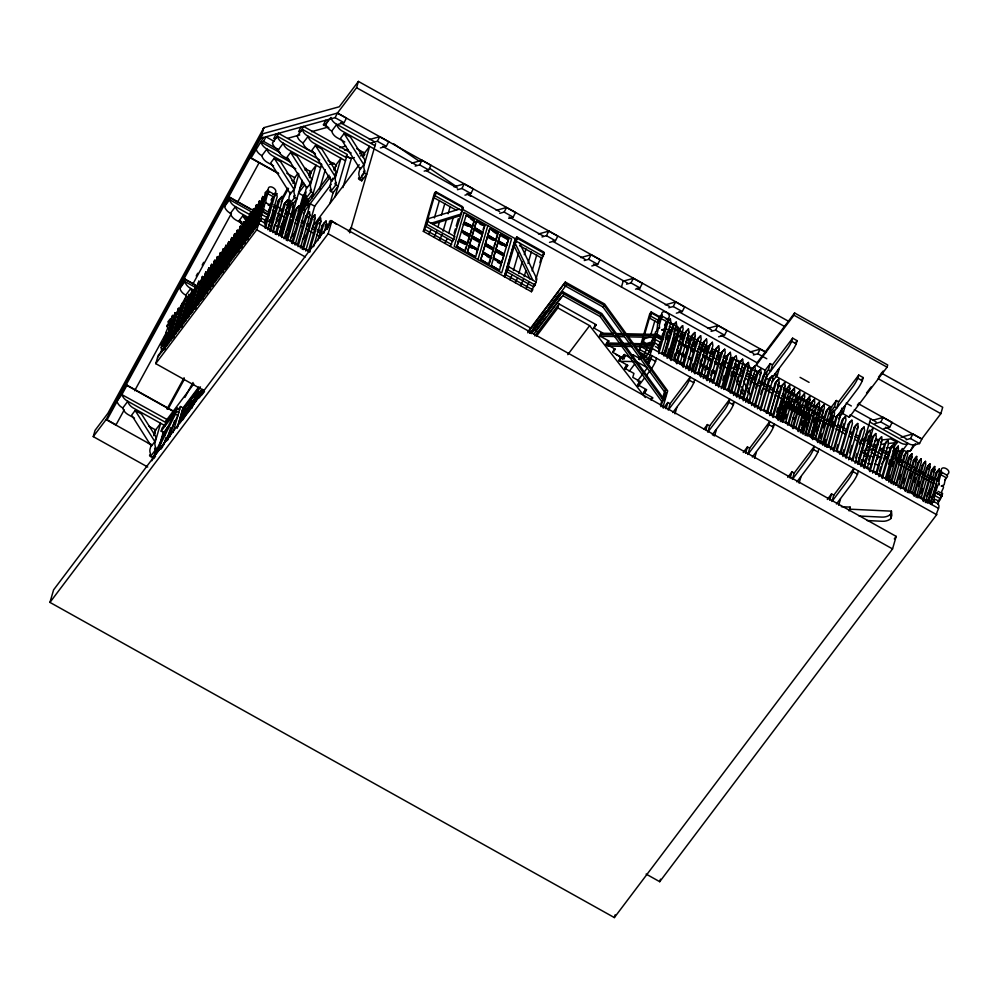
<?xml version="1.0" encoding="UTF-8"?>
<svg xmlns="http://www.w3.org/2000/svg" width="999" height="999" viewBox="0 0 999 999"><rect width="100%" height="100%" fill="white"/><g stroke="black" fill="none" stroke-linecap="round" stroke-linejoin="round"><path stroke-width="1.5" d="M794.143 418.219L792.719 418.868M793.156 419.205L794.205 418.319M176.985 313.723L175.112 312.687L164.86 349.5M168.594 343.656L178.409 308.304L180.282 309.353M183.928 304.533L182.043 303.484L172.228 338.836M175.524 334.465L185.352 299.113L187.225 300.162M179.121 329.707L188.936 294.355L190.809 295.404M194.118 291.034L192.233 289.985L181.993 326.798M197.427 286.638L195.554 285.589L185.727 320.941M189.036 316.571L198.851 281.219L201.673 282.792M192.62 311.813L202.435 276.461L204.32 277.51M195.604 308.766L205.844 271.953L207.717 273.002M162.899 343.718C165.934 342.57 166.958 329.42 169.118 332.455M262.412 211.838L262.899 208.878L269.643 212.912L268.132 215.035L262.412 211.838C257.817 219.63 257.742 213.923 261.201 211.963M655.906 336.738L656.393 333.778L663.136 337.812L661.625 339.935L655.906 336.738L653.496 339.922M932.242 497.102C934.14 497.939 937.849 484.84 934.589 492.445M930.831 503.996L931.08 503.296M654.969 335.377L655.506 331.918L657.055 330.582M239.186 231.293L237.312 230.245L227.023 267.133M230.519 261.601L240.384 226.174L242.257 227.223M233.903 257.105L243.768 221.691L245.654 222.74M236.975 253.034L246.853 217.607L249.663 219.181M252.073 214.236L250.187 213.187L240.322 248.601M255.145 210.152L253.259 209.103L243.394 244.53M258.229 206.069L256.343 205.02L246.478 240.447M249.55 236.363L259.428 200.949L261.301 201.998M252.897 231.943L262.762 196.516L264.648 197.565M198.876 303.521L208.816 268.007L210.689 269.056M201.648 299.85L211.588 264.335L213.461 265.384M204.708 295.791L214.648 260.289L216.521 261.338M219.293 257.655L217.42 256.618L207.055 293.581M222.315 253.671L220.429 252.622L210.065 289.585M225.087 249.987L223.202 248.938L212.837 285.914M216.046 280.769L225.986 245.255L227.872 246.303M218.818 277.085L228.759 241.583L230.644 242.632M221.84 273.089L231.78 237.587L233.654 238.636M236.513 234.84L234.64 233.791L224.7 269.305M204.283 390.759L155.719 363.624L158.292 355.269L160.864 352.085A1.836 1.011 -18.7 0 1 160.677 351.673L162.213 349.625A2.398 1.324 -18.7 0 1 161.264 349.2L161.601 345.067A1.436 0.799 -18.7 0 0 161.164 344.892L162.088 344.78M259.927 214.76L262.262 210.901L261.238 216.708A2.398 0.724 83.3 0 0 261.388 218.194L259.315 220.929A2.398 1.324 -18.7 0 1 258.379 220.504L258.716 216.371A1.436 0.799 -18.7 0 0 258.266 216.196L259.103 215.859M651.635 344.118L652.21 341.283A1.436 0.799 -18.7 0 0 651.76 341.096L652.697 340.984M934.465 492.007L934.877 488.474M265.197 220.067L269.106 214.81L268.381 214.773M658.691 344.967L662.499 339.573L655.731 335.789L651.76 341.096M938.236 501.086L942.144 495.816L935.451 492.857M261.338 211.488L262.013 207.018L264.223 205.482L262.774 204.383L264.947 198.838L263.736 197.365L268.431 191.109L274.151 194.305L274.588 195.816L272.352 197.977L271.091 203.784L268.331 205.045M793.768 418.656L792.707 418.643M265.459 227.347L265.584 223.401L259.927 220.342L256.706 229.795L155.719 363.624M658.953 352.26L659.178 348.464L655.319 346.516M646.128 874.088L659.727 881.692L936.662 514.685C935.738 512.587 941.62 505.531 937.586 503.996M147.727 467.033L93.257 436.613L95.092 430.294L107.929 413.274L263.923 127.635L339.273 106.768L358.404 81.419L788.798 321.441M49.95 602.397L53.596 589.86L331.78 221.191L896.19 536.388L892.544 548.913L614.36 917.582L49.95 602.397L328.147 233.716L331.78 221.191M163.824 349.975L175.112 312.687M167.12 345.604L178.409 308.304M170.767 340.784L182.043 303.484M173.639 337.862L185.352 299.113M177.647 331.656L188.936 294.355M180.956 327.272L192.233 289.985M184.266 322.889L195.554 285.589M187.562 318.506L198.851 281.219M151.373 444.53L150.1 448.901A12.662 7.63 37 0 0 150.499 453.808M153.908 435.789L155.607 429.957L160.639 423.289L155.132 442.22A12.662 7.63 37 0 0 156.006 448.214A1.311 0.787 37 0 0 154.658 448.376A1.311 0.787 37 0 0 155.557 449.8L157.805 451.048M191.159 313.761L202.435 276.461M154.857 441.57L156.156 437.112L141.521 414.036L135.152 410.477L131.631 415.147L151.336 446.241L154.857 441.57L135.152 410.477M194.555 309.24L205.844 271.953M151.885 460.764L153.184 456.293M197.652 305.145L208.816 268.007M153.172 458.778L154.608 453.833L174.525 413.499M159.977 445.317L163.686 432.567L161.189 431.168L162.063 428.146L177.16 408.154L179.658 409.54M200.424 301.473L211.588 264.335M159.091 446.59L163.411 431.743M203.059 298.888L214.648 260.289M164.66 435.614L166.771 428.334M206.256 293.756L217.42 256.618M163.873 444.705L165.984 437.437M209.266 289.76L220.429 252.622M166.883 440.709L170.692 427.609M212.038 286.076L223.202 248.938M167.969 439.785L168.843 436.763L153.759 456.755M155.532 454.395L175.412 414.148L177.16 408.154M169.905 436.713L174.55 420.704M214.822 282.392L225.986 245.255M217.595 278.721L228.759 241.583M172.989 432.505L180.532 406.518L183.029 407.904L177.098 428.309M220.604 274.725L231.78 237.587M93.257 436.613L106.094 419.592L261.676 134.578L263.536 128.134M262.088 133.966L337.437 113.087L346.428 118.107L344.056 122.69L335.065 117.67L259.715 138.536L263.923 127.635M177.647 426.685L183.154 407.742M223.039 272.39L234.64 233.791M179.62 423.626L184.34 407.38L199.4 387.425M180.994 421.878L183.092 414.622L188.449 407.43L190.322 400.999L185.689 407.142L183.816 413.574M185.339 406.955L183.466 413.386L188.099 407.242L189.972 400.811L185.689 407.142M188.112 408.678L183.466 414.835L181.781 420.629C186.438 417.894 191.433 396.728 185.639 415.721M225.649 268.931L237.312 230.245M182.817 419.53L184.078 415.172M228.734 264.86L240.384 226.174M193.556 400.774L188.911 406.93L186.801 414.185L191.446 408.029L193.956 400.999M195.754 393.169L194.181 399.762L189.248 405.744L191.121 399.313L195.754 393.169L194.555 398.476M188.037 411.501L189.31 407.155L193.019 402.222M189.922 404.632L191.408 399.488L196.054 393.331M232.542 258.916L243.768 221.691M235.614 254.845L246.853 217.607M191.845 408.254L193.107 403.896M192.907 406.006L197.627 389.772M194.268 404.283C193.606 400.574 205.357 381.156 199.763 396.853M200.474 386.9L198.589 389.385L196.728 395.816L201.898 389.885M238.536 251.873L250.187 213.187M195.504 401.598L196.778 397.252L201.448 391.046M197.59 394.805L198.589 389.385M241.608 247.789L253.259 209.103M198.938 398.089L201.049 390.834M201.249 393.768L202.235 389.26L200.412 396.678M244.693 243.706L256.343 205.02M201.91 394.143L203.172 389.785M203.284 392.432L204.108 389.598M247.764 239.635L259.428 200.949M251.536 233.741L262.762 196.516M254.695 229.545L265.434 193.556M256.905 224.825L265.809 194.206M265.022 225.025L272.839 198.114L276.748 193.519L277.16 196.803L267.607 229.695M265.259 228.384L274.812 195.492M269.443 230.969L278.134 201.074L282.043 196.478L282.455 199.763L272.902 232.655M270.554 231.343L280.107 198.451M273.089 230.07L274.625 224.812L278.471 226.96M275.274 234.228L283.966 204.333L287.874 199.738L288.286 203.022L278.733 235.901M276.386 234.59L285.939 201.711M290.472 192.245L289.198 196.616A12.662 7.63 37 0 0 289.822 202.06M293.007 183.504L294.705 177.672L298.064 173.227M279.583 233.928L281.293 228.072L284.865 223.326M279.995 234.94L281.905 228.384L285.252 223.938M280.569 235.077L282.48 228.509L284.153 226.286M293.956 189.286L295.254 184.827L280.619 161.751L274.25 158.192L270.729 162.862L290.434 193.956L293.956 189.286L274.25 158.192M281.006 235.689L289.26 207.28L293.169 202.685L293.581 205.969L284.028 238.861M298.888 173.913L294.23 189.935A12.662 7.63 37 0 0 295.105 195.929A1.311 0.787 37 0 0 293.756 196.091A1.311 0.787 37 0 0 294.655 197.502L296.903 198.764L292.707 204.32M281.681 237.55L291.233 204.67M285.402 238.311L286.251 235.402L288.499 236.651M287.837 229.945L290.834 219.63M292.12 215.21L302.247 180.344M305.157 170.354L305.769 168.244M286.326 240.397L295.005 210.502L298.926 205.906L299.338 209.191L298.014 210.939M287.437 240.759L296.99 207.879M308.866 175.549L310.14 171.166M290.209 240.584L303.122 195.567L305.931 191.833M297.202 218.756L304.008 195.329L305.806 192.957M306.855 186.463L305.582 190.834A12.662 7.63 37 0 0 306.206 196.279M309.403 177.722L311.089 171.89L316.121 165.222L310.627 184.166A12.662 7.63 37 0 0 311.501 190.147A1.311 0.787 37 0 0 310.14 190.31A1.311 0.787 37 0 0 311.039 191.733L313.286 192.982L308.254 199.663L306.006 198.401A1.311 0.787 37 0 1 306.156 196.691M291.621 243.344L305.307 196.241M300.911 213.823L302.809 207.268L308.017 200.312M305.931 196.553L303.259 205.732L308.291 199.076M292.719 243.719L302.272 210.839L304.22 208.853L304.62 212.138L303.309 213.886M302.235 211.326L303.384 207.392L308.416 200.724M303.821 205.869L306.119 197.989M310.352 183.504L311.638 179.058L297.015 155.969L290.634 152.41L287.113 157.08L306.818 188.174L310.352 183.504L290.634 152.41M295.067 245.03L305.132 210.377L330.344 176.96M306.718 204.92L308.429 199.026M307.617 204.945L308.379 202.322L306.768 204.545M297.365 244.817L305.619 216.421L309.528 211.825L309.94 215.11L300.387 247.989M300.849 235.776L302.123 231.406M305.931 218.282L310.177 203.709L314.673 206.219L302.222 249.275M311.763 198.252L321.641 164.248M298.039 246.691L307.592 213.798M319.692 188.936L325.274 169.705M303.321 249.638L312.887 216.758L314.822 214.785L315.222 218.069L305.669 250.949M308.404 250.986L316.658 222.59L320.567 217.994L320.979 221.278L313.599 246.691M335.065 117.67L337.437 113.087L356.568 87.725L358.404 81.419M309.515 251.361L318.631 219.967M331.281 180.994L330.432 183.903A12.662 7.63 37 0 0 331.056 189.36M334.24 170.792L335.939 164.972L340.971 158.292L335.477 177.235A12.662 7.63 37 0 0 336.351 183.229A1.311 0.787 37 0 0 334.99 183.391A1.311 0.787 37 0 0 335.889 184.803L338.137 186.064L333.104 192.732L330.856 191.471A1.311 0.787 37 0 1 329.957 190.06A1.311 0.787 37 0 1 331.306 189.897M331.668 181.256L335.202 176.586L336.488 172.128L321.853 149.038L315.484 145.479L311.963 150.15L331.668 181.256L332.53 178.284M317.769 240.584L322.115 225.637L326.024 221.041L326.436 224.325L323.826 233.291M319.742 237.962L324.088 223.014M329.982 203.446L333.379 191.783M335.027 196.778L347.302 154.495L302.335 129.37L297.302 136.051A7.867 4.733 37 0 0 302.397 142.57L303.122 142.969A7.867 4.733 37 0 0 308.229 149.488L314.822 153.172M342.907 187.6L351.398 158.391L354.395 157.567M360.327 167.607L359.066 171.978A12.662 7.63 37 0 0 359.94 177.972A1.311 0.787 37 0 0 358.579 178.134A1.311 0.787 37 0 0 359.478 179.545L361.725 180.807L366.758 174.126L364.51 172.877A1.311 0.787 37 0 1 363.611 171.453A1.311 0.787 37 0 1 364.972 171.291A12.662 7.63 37 0 1 364.098 165.31L369.605 146.366L364.56 153.034L363.299 157.405M363.823 164.648L365.122 160.202L350.487 137.113L344.106 133.554L340.584 138.224L360.302 169.318L363.823 164.648L344.106 133.554M361.725 180.807L362.587 177.834M349.7 232.842L375.624 143.619M534.602 283.828L531.456 291.733L423.339 231.356L434.34 193.519L435.739 191.671L462.687 206.718L462.1 208.741M435.739 191.671L424.737 229.508L423.339 231.356M426.536 223.301L427.934 221.453L454.895 236.513L452.622 241.383L425.661 226.336L428.783 218.531L459.19 209.178M456.481 210.29L433.978 197.727L436.251 192.844L463.211 207.904L453.908 236.95M430.981 229.608L428.733 234.378M434.365 217.969L439.435 200.499M436.788 231.169L434.128 237.387M438.062 226.798L439.747 220.979M441.446 215.16L444.83 203.509M442.182 234.178L439.51 240.397M443.032 231.268L446.416 219.618M448.101 213.798L450.212 206.518M447.152 238.636L444.905 243.406M448.838 232.817L453.496 216.808M454.095 233.341L455.369 228.946M456.206 226.061L458.329 218.769M450.299 246.416L453.209 239.373M456.893 246.553L458.966 239.847L467.257 244.48L465.172 251.186L456.893 246.553L458.966 239.847M467.644 243.244L469.742 236.014L461.476 231.393L459.128 238.948L467.644 243.244L460.314 239.61M461.625 230.444L463.936 222.914L472.24 227.547L470.129 234.802L461.625 230.444L470.129 234.802M472.602 226.323L474.475 219.892L466.183 215.272L464.123 221.965L472.602 226.323L465.309 222.627M465.234 249.525L465.984 246.953M468.344 239.66L469.18 236.775M467.407 243.569L469.742 236.014M469.93 235.077L472.24 227.547M472.402 226.586L474.475 219.892M467.32 252.335L469.368 245.654L477.647 250.287L475.599 256.955L467.32 252.335L469.368 245.654M469.505 244.743L471.84 237.188L480.119 241.808L477.784 249.363L469.505 244.743L471.84 237.188M472.003 236.276L474.325 228.734L482.629 233.366L480.519 240.622L472.003 236.276L474.325 228.734M474.488 227.747L476.523 221.091L484.815 225.724L482.779 232.367L474.488 227.747L476.523 221.091M483.166 229.483L483.916 226.91M476.361 253.571L477.11 250.999M478.284 246.903L479.133 243.993M480.294 240.921L482.629 233.366M477.959 259.628L487.824 225.674M480.706 259.777L482.754 253.059L491.133 257.73L489.073 264.448L480.706 259.777L482.754 253.059M482.879 252.173L485.202 244.643L493.568 249.325L491.258 256.855L482.879 252.173L485.202 244.643M485.339 243.719L487.662 236.164L496.016 240.821L493.681 248.376L485.339 243.719L487.662 236.164M488.111 234.041L489.885 228.534L498.251 233.204L496.116 239.997L487.737 235.327L489.885 228.534M489.098 262.812L489.86 260.215M496.241 238.249L496.99 235.677M489.46 262.337L490.222 259.728M492.182 252.959L493.019 250.05L484.652 245.379M494.193 245.916L495.029 243.019M495.666 250.487L493.331 258.054L495.666 250.487L503.946 255.12L501.61 262.675L503.946 255.12M495.866 249.475L498.126 242.008L506.406 246.628L504.145 254.096L495.866 249.475L498.126 242.008M500.349 234.378L498.226 241.134L500.349 234.378L508.628 238.998L506.518 245.754L508.628 238.998M491.296 265.572L493.281 258.941L501.498 263.524L499.512 270.167L491.296 265.572L499.512 270.167M506.243 245.329L506.993 242.757M500.249 266.783L500.998 264.186L500.611 264.71M504.258 276.598L515.259 238.711M516.883 236.988L515.484 238.836L504.483 276.723L505.894 274.825L516.883 236.988L543.843 252.048L542.919 255.22L544.318 253.371L517.357 238.311L515.959 240.16M519.667 243.119L536.863 278.996L535.127 285.002L533.728 286.85L506.768 271.803L509.053 266.92L536.001 281.98M517.357 238.311L514.235 246.116L530.144 279.308M512.125 274.925L509.89 279.695M513.399 270.567L518.469 253.097M517.519 277.934L515.272 282.705M518.793 273.576L522.165 261.925M524.288 254.658L525.973 248.838M523.339 279.495L520.666 285.714M524.175 276.586L525.874 270.766M527.984 263.486L531.368 251.848M528.721 282.505L526.061 288.723M532.105 270.866L536.763 254.857M531.456 291.733L532.292 288.823M539.91 262.625L541.171 258.266M535.876 279.433L542.619 256.231M519.592 245.704L542.032 258.242L544.318 253.371M536.488 336.201L557.842 307.892L558.99 303.933L596.191 324.7L594.18 327.797M531.53 333.604L562.574 291.633L601.81 313.549L663.361 398.301M527.734 332.754L565.347 282.055L604.595 303.983L667.682 390.871L662.799 407.679M660.489 405.557L661.7 401.398L600.174 316.571L601.423 314.91L562.175 292.994M662.524 398.589L664.485 391.833L602.959 307.005L604.195 305.344L564.947 283.429M601.423 314.91L662.936 399.775L661.7 401.398M599.55 337.125L602.285 333.504L601.361 332.979L600.399 336.263L608.778 340.934L605.844 345.242M602.285 333.504L602.484 332.817L594.118 328.147L595.067 324.862L596.003 325.387M621.453 287.013L623.276 280.694M613.036 352.16L615.059 349.063L606.693 344.38L607.642 341.109L608.578 341.621M619.33 360.277L621.353 357.18L612.986 352.497L613.935 349.225L614.86 349.737M622.265 357.605L624.288 354.508L631.468 358.504M624.088 355.182L625.024 355.706L624.063 358.991L615.696 354.308M624.712 369.605L627.447 365.971L626.51 365.459L625.561 368.743L633.928 373.414L632.779 377.372L640.222 381.531L638.199 384.627M627.447 365.971L627.634 365.297L619.268 360.614L620.229 357.342L621.153 357.854M632.979 358.079L633.616 355.894L632.879 354.695L641.246 359.365M646.852 356.181L638.761 351.66L649.75 313.823L651.148 311.975L659.24 316.483L661.763 314.535M643.631 337.849L641.957 343.606L643.356 341.758L646.54 343.531L652.322 341.758M644.455 335.015L651.148 311.975M638.761 351.66L641.083 346.641L650.511 351.898M642.769 343.768L644.205 338.836L649.999 337.05M658.653 323.201L649.387 318.032L651.673 313.149L658.403 316.908M646.815 348.451L644.155 354.67M650.624 335.352L654.857 320.804M646.465 359.64C652.297 357.704 652.022 334.84 659.003 346.978A1.836 1.011 -18.7 0 1 658.541 347.465L657.792 347.902M648.651 363.661L649.837 359.565L641.47 354.882L642.207 356.094M648.051 364.56A8.504 1.511 -60.8 0 0 651.073 358.866L651.997 355.706L647.414 361.775M643.568 393.956L646.303 390.334L645.379 389.81L644.43 393.094L652.797 397.764L652.597 398.451L651.673 397.927L651.036 400.112M646.303 390.334L646.503 389.647L638.136 384.977L639.085 381.693L640.022 382.217M651.286 368.981A8.504 1.511 -60.8 0 0 655.569 361.376L656.493 358.216M658.915 349.762L666.733 322.827L670.354 318.856L670.891 322.215L661.763 353.634M658.728 353.683L668.294 320.766M665.846 336.251L667.157 331.755M663.836 354.583L668.905 337.113M663.885 356.019L672.577 326.099L676.198 322.115L676.723 325.474L667.157 358.391M665.009 355.444L674.138 324.026M666.907 355.969L669.08 348.489M673.863 332.03L675.162 327.535M669.942 352.185L672.065 344.88M672.901 341.995L674.175 337.612M669.118 356.805L674.625 337.874M669.33 357.255L675.074 337.475M676.885 334.203L678.621 328.196L675.923 326.698M670.317 359.615L679.008 329.682L682.629 325.711L683.154 329.058L674.025 360.489M671.003 360.539L680.569 327.622M673.776 358.067L675.074 353.571M679.857 337.113L681.156 332.63M674.962 357.804L676.897 351.698L679.258 353.022M679.42 352.073L677.047 350.749L679.158 343.494L681.73 344.543M680.656 338.399L681.605 335.577L683.978 336.888M660.926 406.693L665.709 390.197L604.195 305.369M674.55 359.253L676.897 351.698M677.047 350.749L679.357 343.219M680.856 338.149L681.605 335.577M664.01 400.899L666.445 392.495M676.148 362.874L684.839 332.942L688.461 328.971L688.998 332.317L679.869 363.748M676.835 363.798L686.4 330.881M665.996 408.803L667.832 402.485L670.079 403.746L668.244 410.065L684.602 388.374A8.504 1.511 -60.8 0 0 689.298 380.207L690.222 377.048L670.079 403.746M685.002 355.831L685.851 352.934M679.27 361.9L682.816 363.873L685.164 356.318L681.618 354.345M687.662 347.852L685.339 355.382L687.662 347.852L684.103 345.866M682.816 363.873L685.164 356.318M689.148 342.769L689.884 340.197L686.338 338.211M682.492 366.421L691.196 336.488L694.804 332.517L695.341 335.864L685.776 368.781M683.191 367.345L692.757 334.415M690.734 348.414L692.045 343.918M674.987 413.823L676.822 407.517M688.336 369.68L697.027 339.747L700.649 335.776L701.173 339.123L691.608 372.04M689.023 370.604L698.588 337.687M691.795 368.132L693.094 363.636M694.13 365.746L694.967 362.849M699.475 348.601L700.062 346.241M694.193 372.952L702.884 343.019L706.505 339.048L707.03 342.395L697.901 373.813M694.879 373.876L704.445 340.959M672.739 412.575L689.11 390.884A8.504 1.511 -60.8 0 0 693.793 382.717L694.717 379.57M699.824 363.923L701.123 359.428M703.733 350.449L705.044 345.966M700.699 373.813L698.301 372.477L700.611 364.947L708.99 369.63L706.68 377.147L704.283 375.811M703.134 365.347L700.749 364.011L703.084 356.468L705.469 357.792M704.557 351.398L705.294 348.826L707.692 350.162M700.024 376.211L708.728 346.278L712.349 342.307L712.874 345.654L703.308 378.571M700.724 377.135L710.289 344.218M704.794 370.167L706.093 365.684M710.027 364.772L710.876 361.863M706.68 377.147L708.99 369.63M711.438 361.126L709.103 368.681L711.438 361.126L707.854 359.128M706.38 379.745L715.072 349.825L718.693 345.854L719.218 349.2L709.652 382.118M707.067 380.669L716.633 347.752M710.701 375.212L712.012 370.716M712.399 383.117L721.091 353.184L724.712 349.213L725.237 352.56L715.671 385.477M713.523 382.542L722.652 351.124M719.767 368.094L721.066 363.611M716.258 385.364L716.807 383.454M723.401 360.739L721.203 364.835M718.106 386.401L726.723 356.331L730.331 352.347L730.868 355.706L721.303 388.623M705.943 429.645L707.404 424.587L709.652 425.849L707.816 432.155L724.188 410.477A8.504 1.511 -60.8 0 0 728.883 402.31L729.794 399.15L709.652 425.849M718.718 387.175L728.271 354.258M722.789 380.219L724.088 375.724M722.864 386.825L728.371 367.869M729.208 364.972L732.304 357.292L730.494 363.499L731.892 361.638M723.089 386.95L728.583 368.007M729.857 363.636L731.131 359.265M723.476 387.662L729.245 367.832M723.863 389.51L732.779 358.616L758.391 372.914M724.987 388.936L734.115 357.517L736.176 355.607L736.7 358.966L727.572 390.384M730.793 375.999L732.092 371.503M728.82 390.859L733.89 373.401M730.294 393.107L738.985 363.186L742.607 359.203L743.131 362.562L733.566 395.479M731.418 392.532L740.546 361.114M736.787 381.081L738.099 376.598M713.224 433.466L728.683 412.987A8.504 1.511 -60.8 0 0 733.378 404.82L734.29 401.66L732.454 404.096M736.126 396.366L744.829 366.446L748.438 362.462L748.975 365.821L739.41 398.738M736.825 397.29L746.378 364.373M739.597 396.89L741.283 391.059M743.83 382.33L745.092 377.972M742.906 398.414L751.173 369.98L754.794 366.009L755.319 369.368L745.754 402.285M743.169 400.836L752.734 367.919M747.677 392.382L748.975 387.887M749.849 384.902L752.022 377.41M765.646 370.517L756.206 365.247L756.842 363.037L794.605 312.987L887.699 364.972L887.062 367.182L849.3 417.232L841.195 412.712M748.313 403.171L757.005 373.239L760.626 369.268L761.151 372.627L751.598 405.544M749.437 402.597L758.566 371.178M755.681 388.161L756.992 383.666M754.17 406.443L762.861 376.523L766.483 372.54L767.02 375.899L757.454 408.816M754.869 407.367L764.422 374.45M760.676 394.418L761.975 389.935M763.711 383.953L765.022 379.458M768.393 369.905L770.229 363.599L772.477 364.847L770.641 371.166L768.393 369.905L763.361 376.586L765.197 370.267L770.229 363.599M745.591 453.259L747.427 446.94L749.675 448.201L747.839 454.508L764.21 432.829A8.504 1.511 -60.8 0 0 768.905 424.662L769.817 421.503L749.675 448.201M760.014 409.702L768.706 379.782L772.327 375.799L772.851 379.158L763.723 410.577M760.701 410.626L770.266 377.709M614.36 917.582L615.159 914.797M768.681 390.197L769.992 385.714M773.089 379.083L772.352 381.606L777.384 374.925L779.22 368.619L777.547 370.841M756.206 365.247L793.968 315.197L794.605 312.987M766.358 413.249L775.049 383.316L778.671 379.345L779.195 382.704L769.642 415.621M767.482 412.674L776.61 381.256M754.595 458.279L756.43 451.96M770.042 414.747L775.636 395.492M776.935 391.046L778.646 385.114L781.38 386.638M770.104 380.344L765.609 377.834L787.012 349.475A8.504 1.511 -60.8 0 0 791.707 341.321L792.619 338.162L797.115 340.671L796.203 343.831A8.504 1.511 -60.8 0 1 791.508 351.985L771.79 378.122M772.377 416.608L781.068 386.688L784.69 382.704L785.214 386.064L776.086 417.482M773.064 417.532L782.629 384.615M776.698 412.063L778.009 407.58M752.347 457.018L768.706 435.339A8.504 1.511 -60.8 0 0 773.401 427.172L774.312 424.013L772.489 426.448M782.667 396.054L783.216 394.143M776.698 418.106L781.905 400.174M777.185 418.356L782.492 400.524L777.572 418.082M777.809 418.206L782.841 400.886L793.581 406.88M777.509 419.48L786.213 389.548L789.597 385.439L789.897 388.673L780.331 421.59M778.209 420.404L787.774 387.487M782.679 410.189L783.99 405.706M780.743 417.769L782.042 413.311M782.904 410.339L784.203 405.881M780.506 418.993L784.402 405.619M780.694 418.981L784.827 404.133L802.472 413.986M781.668 420.679L782.504 417.832M782.18 420.879L786.388 406.556L782.205 421.553M782.304 422.152L790.996 392.232L794.392 388.124L794.68 391.346L785.551 422.764M782.879 420.442L786.75 406.918M783.428 421.578L792.557 390.159M785.738 418.856L787.037 414.36M789.647 405.382L790.946 400.899M787.587 425.099L796.278 395.179L799.675 391.071L799.962 394.293L790.833 425.711M788.711 424.525L797.839 393.107M796.665 402.347L797.976 397.864M659.727 881.692L660.464 879.157M792.382 427.784L801.073 397.852L804.457 393.743L804.757 396.978L795.629 428.396M793.069 428.708L802.634 395.791M799.724 411.014L801.023 406.518M797.589 430.694L806.28 400.761L809.677 396.653L809.964 399.887L800.411 432.804M798.276 431.618L807.841 398.701M801.66 425.137L802.971 420.779M803.633 418.406L804.932 413.923M806.668 407.929L807.979 403.446M802.734 425.274L803.583 422.352M801.548 431.118L805.893 416.408L790.334 407.729M801.735 430.856L806.168 416.221L801.51 432.292M801.735 432.692L806.343 416.533M802.384 433.366L811.076 403.434L814.46 399.338L814.759 402.56L805.194 435.477M790.122 478.121L791.957 471.803L794.205 473.064L792.369 479.37L808.728 457.692A8.504 1.511 -60.8 0 0 813.423 449.525L814.347 446.366L794.205 473.064M803.071 434.29L812.637 401.373M806.68 427.072L807.979 422.577M808.691 420.204L809.964 415.834L808.703 420.392M806.63 427.622L807.916 423.226M805.656 432.542L810.551 415.934M807.192 436.051L815.883 406.131L819.28 402.023L819.567 405.244L810.439 436.663M808.316 435.477L817.444 404.058M813.661 422.277L814.972 417.782M810.551 437.175L816.146 417.932M810.913 437.599L816.695 417.682M811.987 438.723L820.679 408.803L824.063 404.695L824.362 407.917L815.234 439.348M799.113 483.141L800.948 476.835M812.974 437.15L815.546 428.296M816.408 425.337L818.556 417.944M819.842 413.524L820.703 410.564L818.031 409.066M812.674 439.647L822.239 406.73M816.72 430.931L818.019 426.448M815.159 438.823L820.741 419.617M821.603 416.658L823.326 410.751L819.467 408.603M817.194 441.633L825.886 411.713L829.282 407.604L829.57 410.826L820.017 443.743M817.881 442.557L827.447 409.64M820.629 438.336L821.927 433.841M823.663 427.859L824.974 423.376M796.865 481.893L813.223 460.202A8.504 1.511 -60.8 0 0 817.919 452.035L818.843 448.888M831.717 414.76L829.47 413.499L831.305 407.192L836.338 400.512L838.586 401.773L836.75 408.079L834.502 406.83L836.338 400.512M822.14 444.393L830.831 414.473L834.215 410.364L834.515 413.586L824.949 446.503M822.826 445.317L832.392 412.4M824.699 444.08L825.998 439.597M831.655 420.142L832.954 415.659M825.536 446.391L826.086 444.48M832.691 421.778L830.481 425.861M826.835 447.115L827.384 445.204M827.309 447.29L836.001 417.357L839.622 413.386L840.147 416.733L830.581 449.65M828.433 446.715L837.562 415.284M841.982 408.067L841.245 410.589L843.506 411.85L839.31 417.407M843.506 411.85L845.329 405.532L843.656 407.767M833.141 450.549L841.832 420.616L845.454 416.645L845.991 419.992L836.862 451.411M833.84 451.473L843.393 418.556M836.6 449.001L837.899 444.505M842.681 428.047L843.993 423.564M833.403 412.537L853.121 386.401A8.504 1.511 -60.8 0 0 857.816 378.234L858.728 375.075L863.223 377.585L862.312 380.744A8.504 1.511 -60.8 0 1 857.617 388.911L836.213 417.27L833.965 416.009M849.3 417.232L849.937 415.022M839.572 454.133L848.263 424.213L851.885 420.229L852.422 423.588L842.856 456.506M840.696 453.558L849.824 422.14M842.594 454.083L843.905 449.6M829.694 500.224L831.53 493.906L833.778 495.167L831.942 501.473L848.313 479.795A8.504 1.511 -60.8 0 0 852.996 471.628L853.92 468.469L833.778 495.167M845.416 457.392L854.108 427.472L857.729 423.489L858.253 426.848L848.688 459.765M846.103 458.316L855.668 425.399M849.737 452.859L851.91 445.379M838.685 505.244L840.521 498.926M851.76 460.939L860.451 431.019L864.073 427.035L864.597 430.394L855.044 463.311M852.884 460.364L862.012 428.946M855.656 457.892L856.955 453.409M859.565 444.43L860.863 439.947M857.979 462.362L863.611 442.969M864.472 440.035L870.629 418.831M857.592 464.198L866.295 434.278L869.917 430.294L870.441 433.653L860.876 466.57M858.728 463.623L867.856 432.205M836.438 503.983L852.809 482.305A8.504 1.511 -60.8 0 0 857.504 474.138L858.416 470.979M860.614 464.148L861.925 459.665M867.569 440.209L868.88 435.714M849.038 510.901L850.137 507.117L841.32 506.693M868.643 443.681L873.288 427.647L871.615 429.882M863.461 467.47L872.152 437.55L875.773 433.566L876.298 436.925L867.169 468.344M864.147 468.394L873.713 435.477M868.655 459.94L869.954 455.457M869.292 470.729L877.984 440.809L881.605 436.825L882.129 440.184L872.577 473.101M869.979 471.653L879.545 438.736M875.636 474.275L884.34 444.355L887.949 440.372L888.486 443.731L878.92 476.648M876.772 473.701L885.901 442.282M879.532 471.228L880.831 466.745M881.655 477.634L890.346 447.714L893.968 443.731L894.505 447.09L885.376 478.509M882.354 478.558L891.907 445.641M888.598 464.123L889.897 459.627M886.225 480.194L894.929 450.262L896.49 448.201L887.362 479.62M888.623 479.782L889.922 475.299M892.532 466.321L893.83 461.825M895.579 455.844L896.877 451.361M888.873 482.205L898.438 449.288L898.226 446.116L894.929 450.262M890.633 482.654L899.325 452.722L902.634 448.576L902.846 451.748L893.281 484.665M891.333 483.578L900.886 450.661M898.675 462.799L900.848 455.307M895.491 485.364L904.182 455.432L907.492 451.286L907.704 454.458L898.138 487.375M896.615 484.79L905.743 453.371M899.612 478.971L900.923 474.488M867.107 520.554L882.292 521.278A8.504 5.107 -5.4 0 0 890.921 518.493L890.521 514.323L891.445 511.163L850.324 509.203L850.137 507.117M890.921 518.493L891.832 515.334L891.445 511.163M899.899 487.824L908.591 457.892L911.887 453.746L912.099 456.918L902.971 488.336M900.586 488.748L910.151 455.831M903.583 482.929L904.894 478.434M904.682 490.497L913.386 460.576L914.947 458.504L905.381 491.421M910.551 478.121L911.862 473.638M907.329 492.507L916.895 459.59L916.682 456.418L913.386 460.576M909.09 492.957L917.794 463.037L921.09 458.878L921.303 462.05L912.174 493.481M910.214 492.382L919.342 460.964M914.522 482.08L915.833 477.584M913.511 495.429L922.214 465.509L925.511 461.351L925.723 464.523L916.158 497.44M914.21 496.353L923.775 463.436M918.518 486.051L919.817 481.555M859.065 404.083L921.715 439.023L940.846 413.673L942.706 407.267L881.418 373.089M917.919 497.889L926.61 467.969L929.919 463.811L930.131 466.983L921.003 498.401M919.043 497.315L928.171 465.896M921.615 492.994L922.914 488.511M922.714 500.561L931.405 470.641L934.714 466.483L934.927 469.667L925.361 502.584M923.401 501.486L932.966 468.568M927.259 503.096L935.951 473.176L937.512 471.103L928.383 502.534M928.108 501.81L929.382 497.44M930.331 503.621L939.46 472.202L939.247 469.018L935.951 473.176M161.426 352.185L164.286 346.878A2.398 0.724 83.3 0 1 164.136 345.404L165.185 339.635L161.988 344.555L162.338 342.357M931.58 504.507C932.005 499.001 935.301 503.071 938.098 503.583A1.836 1.011 -18.7 0 0 938.548 503.096C939.46 499.95 932.129 497.39 933.64 501.948M937.786 480.781L937.811 479.158L936.775 478.696M254.658 228.621L257.792 223.863M648.151 353.521L649.6 350.224L651.76 348.626M793.343 419.068L794.03 418.631L793.056 417.445M928.708 493.269L929.744 490.759M931.73 498.988L931.755 497.39M163.898 341.109L164.723 336.151L166.458 334.365M260.589 220.929L261.388 218.182L265.097 220.255A2.398 1.324 -18.7 0 0 266.358 219.568L268.481 215.222A1.436 0.799 -18.7 0 1 269.068 214.922L262.15 211.064L258.266 216.196M658.591 345.154A2.398 1.324 -18.7 0 0 659.852 344.468L661.975 340.135A1.436 0.799 -18.7 0 1 662.562 339.822C651.248 329.083 659.103 340.734 651.71 343.756M938.136 501.273A2.398 1.324 -18.7 0 0 939.397 500.586L941.533 496.241A1.436 0.799 -18.7 0 1 942.107 495.941L935.189 492.082L941.433 495.791L942.669 493.731L937.986 491.321M936.488 483.466L935.826 485.402L936.687 486.451M162.837 446.078L177.909 415.547L175.412 414.148M278.721 173.701L250.1 157.717L251.049 157.929L263.474 137.5M290.647 162.25L266.196 148.601A7.867 4.733 37 0 1 261.101 142.083L263.586 141.396L265.959 136.813L274.138 141.371M278.596 133.391L276.224 137.974L273.738 138.661L276.111 134.078L278.596 133.391L315.397 153.933M300.999 127.098L298.626 131.681L301.111 130.994L303.484 126.411L351.186 153.047M328.883 127.86L323.426 124.813L325.799 120.23M328.296 119.543L325.924 124.113L323.426 124.813M371.428 142.907L377.335 141.271L379.707 136.688L388.698 141.721L386.326 146.291L380.419 147.927M415.184 166.109L419.617 164.885L421.978 160.302L430.981 165.322L428.608 169.905L424.175 171.129M457.455 189.723L461.888 188.486L464.26 183.903L473.251 188.936L470.879 193.506L464.972 195.155M499.725 213.324L504.158 212.1L506.53 207.517L515.521 212.537L513.149 217.12L508.716 218.344M542.007 236.938L546.428 235.702L548.801 231.119L557.804 236.151L555.432 240.734L549.512 242.37M584.278 260.539L588.711 259.315L591.083 254.733L600.074 259.752L597.702 264.335L591.795 265.971M626.548 284.153L630.981 282.917L633.354 278.346L642.345 283.366L639.972 287.949L635.539 289.173M668.831 307.754L673.251 306.531L675.624 301.948L684.627 306.968L682.255 311.551L676.335 313.187M711.101 331.368L715.534 330.132L717.906 325.562L726.897 330.582L724.525 335.164L718.618 336.8M753.371 354.97L757.804 353.746L760.177 349.163L765.321 352.035M874.924 423.613L880.831 421.978L883.203 417.395L892.194 422.415L889.822 426.998L883.915 428.633M860.863 464.473L863.236 459.89M906.093 439.76L910.526 438.536L912.886 433.953L921.89 438.986L919.517 443.556L913.61 445.192M912.936 446.041L910.564 450.611L908.079 451.311M151.036 444.692L106.094 419.592L107.055 419.805L262.625 134.778L261.676 134.578M117.108 401.66A7.867 4.733 37 0 1 116.97 401.036L122.003 394.368L127.01 385.189L173.339 411.064M197.203 285.914L184.94 279.058L179.932 288.236A7.867 4.733 37 0 0 185.027 294.755L185.752 295.167A7.867 4.733 37 0 0 187.687 298.988M252.797 210.127L229.62 197.19L224.613 206.368A7.867 4.733 37 0 0 229.708 212.887L230.444 213.287A7.867 4.733 37 0 0 235.539 219.805L240.821 222.752M196.229 275.974L197.715 273.239M202.185 265.06L203.671 262.337M115.097 424.612L116.046 424.825L124.238 409.827M134.653 390.734L166.658 332.093M176.336 314.36L186.014 296.628M192.72 284.353L231.418 213.449M237.375 202.535L258.966 162.987M153.584 433.653L155.819 429.57M166.983 409.103L184.103 377.747M270.454 219.555L274.912 211.363M282.355 197.727L287.575 188.187M153.796 435.227L155.282 432.492M167.932 409.315L184.315 379.308M270.654 221.116L275.125 212.937M281.081 202.023L288.524 188.386M184.852 397.477L193.032 382.48M935.052 488.036L936.612 486.7M659.128 316.546L658.541 318.569L659.552 319.78M427.397 220.379L428.783 218.531M642.807 340.684L644.205 338.836M273.589 165.884L266.983 162.188A7.867 4.733 37 0 1 261.888 155.682L266.92 149.001A7.867 4.733 37 0 0 272.028 155.519L295.779 168.781M252.822 212.637L229.645 199.688L224.613 206.368L223.664 206.156M319.73 159.89L277.485 136.301L272.452 142.969A7.867 4.733 37 0 0 277.547 149.488L278.284 149.9A7.867 4.733 37 0 0 283.379 156.418L288.649 159.365M230.444 213.287L235.477 206.618L249.975 214.71M278.284 149.9L283.316 143.232L321.541 164.573M197.352 288.461L184.965 281.568L179.932 288.236L178.971 288.024M242.557 225.649L239.273 220.467L242.807 215.796L249.176 219.355M185.752 295.167L190.797 288.486L194.743 290.697M303.122 142.969L308.167 136.301L346.391 157.642M171.89 317.357C174.5 311.888 169.942 318.669 171.728 320.991M173.614 321.079L171.316 319.805L166.746 325.774L167.77 327.972L165.672 333.079L167.095 334.178M167.382 326.586L170.592 322.327L171.316 319.805M264.485 197.889L267.695 193.644L268.431 191.109M165.235 339.061L163.274 341.908M259.94 213.549L263.499 209.178L265.085 202.934L265.984 203.134M161.164 344.892L165.035 339.747L167.77 341.508M271.016 200.025L273.426 196.84L267.695 193.644L265.859 200.312L265.984 203.159M275.437 195.267L276.748 193.519M161.114 347.552L164.448 343.132L166.833 344.455M258.217 218.856L261.551 214.435L267.52 217.77L265.01 221.079M162.899 348.713L164.286 346.878M157.555 357.317L258.529 223.489L309.802 252.123M282.043 196.478L278.134 201.074M134.49 418.169L127.884 414.473A7.867 4.733 37 0 1 122.79 407.967L127.822 401.286L166.059 422.639M344.767 141.983L336.85 137.562A7.867 4.733 37 0 1 331.755 131.044L336.788 124.376L375.012 145.717M287.874 199.738L283.966 204.333M286.963 204.77L288.286 203.022M276.211 219.355L279.807 214.585M287 205.057L290.597 200.287M300.125 187.662L303.721 182.904M309.103 175.762L310.889 173.389M291.858 205.432L289.61 204.183L294.655 197.502M275.524 223.614L280.919 216.471M285.414 210.514L289.91 204.558M304.832 184.778L298.539 193.107L303.684 195.979M293.169 202.685L289.26 207.28M292.257 207.717L293.581 205.969M281.918 223.676L286.601 217.445M280.881 225.974L286.251 218.868M298.926 205.906L295.005 210.502M306.006 198.401L311.039 191.733M280.906 235.352L282.592 233.129M285.327 233.279L291.433 225.175M296.828 218.032L329.158 175.2M333.728 169.131L336.476 165.484M304.22 208.853L300.299 213.449M284.578 237.625L289.847 230.632M334.727 174.463L336.488 172.128M309.528 211.825L305.619 216.421M290.746 237.912L295.242 231.955M314.673 206.219L331.181 184.34M307.954 217.732L309.94 215.11M330.856 191.471L335.889 184.803M312.887 216.758L310.901 219.368L314.822 214.785M313.911 219.805L315.222 218.069M165.297 421.703L193.806 383.916M302.497 239.885L307.08 233.803M359.19 164.735L312.575 226.523L315.11 227.934M320.567 217.994L316.658 222.59M161.189 431.168L176.274 411.176L178.771 412.575M178.272 409.515L180.532 406.518M319.006 223.901L320.979 221.278M163.686 432.567L168.132 426.673M183.029 407.904L198.714 387.113M326.024 221.041L322.115 225.637M361.613 175.749L363.286 173.514M155.282 454.383L152.76 457.717L150.512 456.468L155.557 449.8M359.478 179.545L364.51 172.877M189.248 405.744L193.881 399.6M325.112 226.074L326.436 224.325M190.834 406.256L193.619 402.56M197.377 397.577L199.238 395.104M329.533 222.477L330.981 220.554L336.476 224.251M153.759 458.603L155.544 456.256M160.864 449.2L162.637 446.84M201.81 395.017L204.47 391.496M326.623 229.57L328.234 227.447M348.376 231.506L351.173 227.797L530.432 327.909M434.852 194.693L436.251 192.844M461.813 209.753L463.211 207.904M460.926 212.775L462.325 210.926L435.377 195.879M466.183 215.272L474.275 220.155M463.049 224.101L468.131 226.298M463.936 222.914L472.04 227.822M461.476 231.393L469.505 236.351M458.079 241.034L465.522 244.543M473.576 221.079L470.379 218.631M467.257 244.48L458.766 240.122M465.172 251.186L457.105 246.278M484.815 225.724L476.361 221.316M482.779 232.367L474.662 227.522M481.73 234.553L473.763 229.47M480.119 241.808L471.615 237.487M477.784 249.363L469.73 244.43M477.647 250.287L469.18 245.904M475.599 256.955L467.495 252.085M497.365 234.39L492.882 231.306M498.251 233.204L489.61 228.896M496.116 239.997L488.012 234.965M496.016 240.821L487.437 236.463M493.681 248.376L485.551 243.419M493.568 249.325L484.99 244.917M491.258 256.855L483.091 251.898M491.133 257.73L482.592 253.271M489.073 264.448L480.869 259.553M506.406 246.628L497.977 242.22M504.145 254.096L496.016 249.263M515.084 243.194L516.483 241.346L543.431 256.393M507.654 268.768L509.053 266.92M528.196 331.293L565.347 282.055M529.507 333.067L531.381 330.582M533.241 328.109L546.341 310.751M548.214 308.279L559.428 293.406M530.044 333.191L566.808 284.465M530.993 333.466L562.574 291.633M536.076 330.232L546.366 316.608M548.239 314.123L561.326 296.778M533.816 334.078L564.035 294.031M534.852 335.926L558.99 303.933M567.782 354.645L589.647 325.649L557.842 307.892M593.456 328.321L596.191 324.7M599.537 335.402L601.361 332.979M599.75 336.438L602.484 332.817M606.043 344.568L608.778 340.934M613.236 351.473L615.059 349.063M650.274 314.997L651.673 313.149M618.618 360.801L621.353 357.18M621.553 358.129L624.288 354.508M622.29 359.328L625.024 355.706M661.825 329.945L664.585 328.683L665.846 322.877L668.069 320.716L667.644 319.205L661.925 316.009C655.656 320.766 658.553 324.513 656.705 330.194M657.979 322.789L661.188 318.544L661.925 316.009M624.687 367.869L626.51 365.459M624.912 368.918L627.634 365.297M652.584 340.759L652.422 338.961L656.992 334.078L658.578 327.834L659.477 328.034M629.233 371.316L634.702 364.073M638.536 359.19L640.359 356.78M653.421 339.66L655.918 336.351M664.51 324.925L666.907 321.74L661.188 318.544L659.34 325.212L659.477 328.059M639.472 359.715L641.296 357.292M668.793 320.929L670.354 318.856M644.567 358.279L652.022 348.389L938.498 508.366M676.198 322.115L672.577 326.099M658.503 345.991L661.013 342.669L655.044 339.335L654.732 341.608A2.398 0.724 83.3 0 0 654.882 343.094M637.437 381.044L647.464 367.757L636.525 361.663L619.942 361.288M637.487 385.152L640.222 381.531M682.629 325.711L679.008 329.682M638.149 386.401L644.517 377.972M646.328 375.562L649.974 370.741M688.461 328.971L684.839 332.942M679.545 342.257L687.824 346.89M643.556 392.232L645.379 389.81M687.437 334.39L688.998 332.317M643.768 393.269L646.503 389.647M694.804 332.517L691.196 336.488M689.884 340.197L687.324 339.136M693.781 337.937L695.341 335.864M684.278 357.505L682.23 355.756M700.649 335.776L697.027 339.747M682.467 365.06L680.307 363.461M664.485 391.833L665.709 390.197M706.505 339.048L702.884 343.019M705.294 348.826L707.417 350.524M695.304 362.412L693.431 369.355M712.349 342.307L708.728 346.278M663.636 408.054L667.832 402.485M703.159 355.619L705.818 356.593M703.084 356.468L705.244 358.092M700.611 364.947L702.796 366.558M718.693 345.854L715.072 349.825M717.657 351.273L719.218 349.2M711.538 360.302L708.216 357.929M724.712 349.213L721.091 353.184M730.331 352.347L726.723 356.331M723.613 363.961L725.262 361.775M721.678 367.145L719.717 374.188M723.064 365.871L724.712 363.686M719.143 375.711L717.257 382.679M731.38 360.464L732.779 358.616M732.554 359.59L734.115 357.517M742.607 359.203L738.985 363.186M748.438 362.462L744.829 366.446M747.414 367.882L748.975 365.821M704.045 429.033L707.404 424.587M754.794 366.009L751.173 369.98M760.626 369.268L757.005 373.239M714.722 431.843L716.395 429.607L714.56 435.926L712.312 434.677M759.59 374.687L761.151 372.627M766.483 372.54L762.861 376.523M772.477 364.847L792.619 338.162M765.459 377.959L767.02 375.899M795.291 343.094L797.115 340.671M772.327 375.799L768.706 379.782M778.671 379.345L775.049 383.316M777.634 384.765L779.195 382.704M784.69 382.704L781.068 386.688M783.653 388.124L785.214 386.064M789.597 385.439L786.213 389.548M788.336 390.734L789.897 388.673M783.041 399.363L784.69 397.177M743.231 452.51L747.427 446.94M782.292 400.786L803.633 412.312M794.392 388.124L790.996 392.232M785.189 404.508L787.612 406.456M786.188 406.818L802.946 415.796L786.325 406.643M799.675 391.071L796.278 395.179M804.457 393.743L801.073 397.852M809.677 396.653L806.28 400.761M808.403 401.948L809.964 399.887M814.46 399.338L811.076 403.434M805.956 416.321L790.209 407.904M819.28 402.023L815.883 406.131M824.063 404.695L820.679 408.803M818.343 413.686L820.703 410.564M829.282 407.604L825.886 411.713M829.47 413.499L834.502 406.83M838.586 401.773L858.728 375.075M834.215 410.364L830.831 414.473M787.761 477.372L791.957 471.803M861.4 380.02L863.223 377.585M839.622 413.386L836.001 417.357M831.78 426.585L833.978 422.49L827.309 418.768M838.586 418.806L840.147 416.733M845.454 416.645L841.832 420.616M857.304 405.257L859.152 402.822M866.52 393.057L871.116 386.95M878.483 377.185L883.091 371.079M851.885 420.229L848.263 424.213M857.729 423.489L854.108 427.472M856.692 428.921L858.253 426.848M864.073 427.035L860.451 431.019M869.917 430.294L866.295 434.278M874.212 435.639L875.773 433.566M827.334 499.463L831.53 493.906M858.678 458.329L860.351 456.106M881.605 436.825L877.984 440.809M866.483 458.129L864.722 460.464L861.737 460.801M880.581 442.257L882.129 440.184M887.949 440.372L884.34 444.355M875.549 461.101L878.908 456.655M893.743 447.14L897.277 442.47L890.896 438.911L882.067 439.935M881.543 463.936L886.575 457.267A7.867 4.733 37 0 1 883.928 458.179M896.665 448.176L898.226 446.116M901.073 450.636L902.634 448.576M902.484 450.324A7.867 4.733 37 0 0 902.909 450L907.941 443.331A7.867 4.733 37 0 1 901.011 443.131L851.123 415.272M901.285 453.821L902.846 451.748M910.539 458.991L912.099 456.918M915.121 458.491L916.682 456.418M915.334 461.663L916.895 459.59M921.09 458.878L917.794 463.037M925.511 461.351L922.214 465.509M929.919 463.811L926.61 467.969M928.571 469.055L930.131 466.983M934.714 466.483L931.405 470.641M933.366 471.728L934.927 469.667M937.686 471.091L939.247 469.018M939.072 475.312L941.47 472.127L947.202 475.324L947.576 476.348L945.204 479.445L944.142 484.802L941.383 486.063M937.537 478.908L940.746 474.662L941.47 472.127M927.197 494.18L932.716 486.875M894.317 538.873L896.19 536.388M926.597 496.216L931.205 490.122M926.822 501.535L929.582 497.877M931.318 497.215L935.189 492.082L934.689 495.279L931.268 499.875L931.418 501.523A2.398 1.324 -18.7 0 0 932.354 501.96L934.44 499.2A2.398 0.724 83.3 0 1 934.29 497.727L934.602 495.454L940.559 498.788L938.898 500.998M932.979 495.779L934.639 493.568M944.867 479.982L946.465 477.859L940.746 474.662L938.898 481.331L939.235 484.865L938.448 483.553L936.188 490.322M324.737 230.357L325.761 229.158M651.785 346.84L651.273 347.877A1.836 1.011 -18.7 0 0 651.473 348.301L651.847 348.526M904.182 455.432L907.492 451.286M908.591 457.892L911.887 453.746M931.343 502.947L932.367 501.948M259.315 220.929L257.779 222.977A1.836 1.011 -18.7 0 0 257.892 223.301M939.172 472.14L941.32 470.641M328.971 224.912L328.184 227.297M170.342 318.806L167.882 321.878L169.555 323.876M327.984 223.913L325.599 226.498L327.197 228.996M946.59 475.012C954.819 470.754 937.736 462.287 941.882 473.326M268.269 189.623L265.072 192.695L266.071 194.88M272.727 194.468C282.792 190.797 264.822 180.582 268.831 192.308M666.221 319.38C676.286 315.696 658.316 305.482 662.325 317.207M264.298 223.002L265.047 222.565A1.836 1.011 -18.7 0 0 265.509 222.078L265.097 220.255M431.118 223.239L461.463 213.898M432.617 224.201L460.064 215.759M668.818 331.256L671.715 330.369M665.322 337.762L669.655 336.426M649.475 344.056L652.372 343.169M665.371 339.161L669.705 337.837M287.912 138.249L299.737 134.965M311.551 131.693L327.809 127.185M338.149 124.326L344.056 122.69M339.822 147.74L345.729 146.104M369.368 139.56L379.707 136.688M344.83 150.275L347.789 149.463M346.091 156.106L351.398 158.391M359.74 153.659L364.173 152.435M329.533 164.448L334.003 163.212M360.402 155.906L364.897 154.658M411.638 163.162L421.978 160.302M453.921 186.776L464.26 183.903M496.191 210.377L506.53 207.517M538.461 233.991L548.801 231.119M580.744 257.605L591.083 254.733M623.014 281.206L633.354 278.346M665.284 304.82L675.624 301.948M707.567 328.421L717.906 325.562M749.837 352.035L760.177 349.163M872.864 420.267L883.203 417.395M901.073 437.237L912.886 433.953M887.012 452.572L889.959 451.748M892.919 450.924L895.878 450.112M268.132 215.035L269.068 214.922M661.625 339.935L662.562 339.822M868.805 441.483L871.752 441.146M874.699 440.796L879.12 440.284M873.463 445.242L877.934 444.73M880.906 444.38L885.364 443.856M888.348 443.506L897.277 442.47M863.985 450.611L874.4 449.4M880.356 448.701L883.328 448.351M886.313 448.002L892.257 447.315M863.785 456.306L868.243 455.794L863.148 452.947M941.183 496.053L942.107 495.941M793.293 419.031L793.718 418.931M268.369 204.957C273.714 204.758 266.958 210.265 268.868 212.5M661.862 329.857C667.207 329.658 660.451 335.164 662.362 337.4M941.408 485.976C946.765 485.776 940.009 491.283 941.92 493.518M601.136 333.216L613.511 333.491M616.608 333.554L656.818 334.453L656.418 335.826L616.208 334.927M600.749 334.578L613.111 334.852M599.512 336.213L624.263 336.763M627.347 336.825L653.646 337.412M607.567 342.982L654.045 344.018L653.646 345.392L633.491 344.942M605.569 344.318L630.381 344.867M607.442 346.016L632.255 346.566M635.352 346.641L652.409 347.015M859.128 516.021L881.892 517.107A8.504 5.107 -5.4 0 0 890.521 514.323M255.107 148.551L256.056 148.751A7.867 4.733 37 0 0 261.164 155.27L261.888 155.682M229.62 197.19L228.671 196.978L250.474 209.153M184.94 279.058L183.978 278.858L197.615 286.463M127.01 385.189L126.061 384.977L172.39 410.864M121.041 394.155L166.97 419.48L165.135 425.799L132.929 407.804A7.867 4.733 37 0 1 127.835 401.286L127.098 400.886A7.867 4.733 37 0 1 122.003 394.368M148.376 443.206L151.898 444.842M793.306 417.52L793.73 418.019M356.568 87.725L784.227 326.298M878.196 378.721L940.846 413.673M337.437 113.087L766.458 352.41M793.968 315.197L887.062 367.182M791.707 341.321L796.203 343.831M857.816 378.234L862.312 380.744M910.526 438.536L919.517 443.556M880.831 421.978L889.822 426.998M377.335 141.271L386.326 146.291M419.617 164.885L428.608 169.905M461.888 188.486L470.879 193.506M504.158 212.1L513.149 217.12M546.428 235.702L555.432 240.734M588.711 259.315L597.702 264.335M630.981 282.917L639.972 287.949M673.251 306.531L682.255 311.551M715.534 330.132L724.525 335.164M757.804 353.746L766.795 358.766M800.074 377.36L809.078 382.38M846.203 403.121L851.348 405.981M340.497 122.777L374.575 141.796M382.729 146.353L416.708 165.335M426.223 170.642L457.48 188.099M466.995 193.406L499.612 211.626M509.115 216.945L543.094 235.914M552.609 241.234L585.227 259.44M593.381 263.998L627.36 282.967M636.875 288.286L669.492 306.506M679.008 311.813L711.625 330.032M721.128 335.339L753.745 353.559M854.32 409.715L876.086 421.878M885.626 427.197L906.068 438.611M869.717 421.99L908.665 443.743A7.867 4.733 37 0 0 915.596 443.943L910.564 450.611A7.867 4.733 37 0 1 903.633 450.412L902.909 450M757.354 362.912L341.883 130.881A7.867 4.733 37 0 1 336.788 124.376L336.064 123.963A7.867 4.733 37 0 1 331.618 119.356M775.137 373.676L777.384 374.925M775.087 375.786L831.755 407.442M331.755 131.044L331.019 130.632A7.867 4.733 37 0 1 325.924 124.113L330.956 117.445A7.867 4.733 37 0 0 331.106 118.069M670.017 322.515L678.109 327.023M737.699 360.302L740.384 361.813M743.081 363.311L747.127 365.572M748.476 366.321L752.522 368.581M755.219 370.092L759.252 372.34M669.193 322.927L673.239 325.187M356.643 148.614L364.56 153.034M870.903 435.801L873.538 437.275M876.173 438.748L878.82 440.222M893.331 448.326L895.978 449.8A7.867 4.733 37 0 0 896.702 450.149M784.103 388.161L796.365 395.017M799.088 396.541L811.363 403.384M814.085 404.907L820.903 408.716M462.637 209.328L515.484 238.836M677.16 329.133L685.252 333.654M687.549 334.927L709.54 347.215M711.937 348.551L721.678 353.996M724.125 355.357L727.085 357.005M778.346 385.639L781.018 387.125M783.266 389.66L815.359 407.58M650.786 316.171L658.728 320.604M669.318 326.523L673.289 328.746M674.612 329.483L677.747 331.231M739.048 365.634L735.077 363.424L737.724 368.943M741.683 367.108L744.33 368.581M746.965 370.055L750.923 372.265M753.571 373.751L756.218 375.224M680.819 333.454L684.765 335.664M687.412 337.138L696.64 342.295M699.275 343.768L703.234 345.979M704.557 346.715L708.516 348.926M711.151 350.399L715.109 352.597M717.744 354.071L720.379 355.544M723.026 357.018L726.985 359.228M693.131 342.058L696.678 344.043M711.276 352.172L713.673 353.509L709.814 351.86M716.945 355.332L720.491 357.317M681.405 335.839L683.778 337.15M692.956 342.282L696.515 344.255M500.099 234.703L508.379 239.323M669.243 329.108L671.89 330.594M716.695 355.669L720.254 357.642M736.325 366.745L744.255 371.166M746.89 372.652L756.131 377.809M479.545 223.776L481.918 225.1M502.147 236.451L506.88 239.098M716.383 356.094L719.929 358.079M704.72 349.6L707.105 350.936M664.772 327.997L671.49 331.755M674.175 333.254L683.591 338.511M686.276 340.01L690.309 342.257M693.006 343.768L695.691 345.267M698.376 346.765L713.161 355.02M717.195 357.28L719.879 358.778M722.577 360.277L731.468 365.247M734.165 366.745L738.199 369.006M740.883 370.504L743.568 372.003M746.253 373.501L750.286 375.761M752.984 377.26L755.669 378.758M758.353 380.257L773.139 388.524M777.172 390.771L779.869 392.27M782.554 393.768L785.239 395.279M787.224 396.378L799.25 403.097M801.922 404.595L819.292 414.285M821.965 415.784L824.637 417.27M838.061 424.775L847.477 430.032M850.161 431.531L852.859 433.029M855.544 434.54L859.577 436.788M862.262 438.286L870.329 442.794M873.014 444.293L877.047 446.541M879.744 448.052L889.147 453.309M896.053 457.155L916.058 468.331M918.718 469.817L925.386 473.538M928.059 475.037L938.723 480.994M668.244 332.155L670.941 333.654M673.626 335.164L677.659 337.412M680.344 338.911L683.041 340.409M685.726 341.92L689.76 344.168M692.444 345.666L695.129 347.165M697.826 348.676L707.23 353.933M709.927 355.432L719.33 360.689M722.015 362.187L725.536 364.148M728.234 365.646L737.637 370.904M740.321 372.415L743.019 373.913M745.704 375.412L755.119 380.669M757.804 382.167L767.207 387.425M769.904 388.923L779.307 394.18M782.005 395.679L789.347 399.787M792.02 401.273L794.692 402.772M797.364 404.258L804.045 407.992M806.717 409.478L809.39 410.976M812.05 412.462L840.196 428.184M842.894 429.682L846.927 431.943M849.612 433.441L852.297 434.94M854.994 436.438L859.015 438.698M861.712 440.197L864.397 441.695M867.082 443.194L876.498 448.451M879.182 449.95L888.598 455.207M891.283 456.705L902.172 462.787M908.84 466.508L911.5 468.007M914.172 469.493L934.177 480.656M666.595 334.34L669.293 335.839M673.326 338.099L682.729 343.356M685.414 344.855L700.212 353.109M702.896 354.608L712.299 359.865M714.997 361.363L730.606 370.092M733.303 371.591L742.707 376.848M745.404 378.346L748.089 379.845M750.773 381.356L760.189 386.601M762.874 388.112L772.289 393.369M774.974 394.867L783.691 399.737M786.363 401.223L793.044 404.957M795.716 406.443L798.388 407.942M801.048 409.428L813.074 416.146M815.746 417.632L833.178 427.372M835.863 428.871L845.266 434.128M849.3 436.376L851.997 437.874M854.682 439.373L857.367 440.884M860.064 442.382L864.098 444.63M866.782 446.141L869.467 447.639M871.578 448.888L881.568 454.395M884.252 455.894L888.286 458.141M899.187 464.235L919.192 475.399M921.852 476.885L933.853 483.591M498.476 240.809L506.755 245.429M691.258 348.489L694.804 350.474M715.084 361.763L718.631 363.748M347.452 156.868L350.174 158.391M499.413 241.795L505.332 245.092M680.719 342.919L686.638 346.228M691.096 348.713L694.642 350.686M714.834 362.088L718.381 364.073M786.113 402.285L798.326 409.103M801.048 410.626L809.202 415.172M806.056 413.661L809.065 415.347M690.933 349.7L693.306 351.024M714.735 362.974L718.281 364.947M796.253 408.379L808.328 415.109M714.572 363.174L718.119 365.159M808.528 415.434L782.841 400.886M474.1 229.033L482.405 233.666M679.158 343.494L681.518 344.817M683.89 346.141L687.449 348.127M690.709 349.987L694.268 351.973M707.629 359.428L711.213 361.426M785.339 402.872L797.302 409.553M799.962 411.039L809.265 416.233M498.788 243.369L502.335 245.342M488.299 237.575L493.069 240.235M691.558 351.099L693.93 352.422M871.003 452.235L879.644 457.067A7.867 4.733 37 0 0 881.842 457.917M784.627 404.395L802.272 414.26M785.152 404.832L787.749 406.281M345.467 160.802L313.261 142.82A7.867 4.733 37 0 1 308.167 136.301L307.442 135.901A7.867 4.733 37 0 1 302.335 129.383M788.074 407.879L802.746 416.059M789.173 408.866L802.135 416.108M864.06 452.035L868.019 454.245M563.723 285.052L602.971 306.98M472.215 235.989L480.519 240.622M677.247 350.474L679.62 351.798M681.992 353.122L685.551 355.107M688.823 356.955L692.382 358.941M700.973 363.723L703.358 365.047M705.744 366.383L709.327 368.381M712.624 370.229L716.171 372.202M712.462 370.429L716.021 372.415M688.436 358.142L691.982 360.127M712.262 371.453L715.808 373.439M495.442 250.786L503.721 255.407M676.648 352.023L684.914 356.643M688.211 358.454L691.758 360.427M706.393 368.569L708.778 369.892M712.037 371.753L715.596 373.726M463.274 233.479L467.994 236.114M472.465 238.586L479.557 242.545M496.291 251.885L502.21 255.195M677.509 353.122L679.869 354.433M711.713 372.19L715.259 374.175M328.022 160.539L335.939 164.972M330.382 162.313L333.104 163.836M861.662 460.177L865.621 462.387M562.799 295.667L600.187 316.546M493.556 257.754L501.835 262.375M674.8 358.928L683.066 363.549M686.338 365.397L689.884 367.382M698.513 372.202L706.88 376.873M710.152 378.721L713.698 380.694M662.387 352.385L665.034 353.858M667.669 355.332L670.317 356.805M494.517 258.704L500.424 262.013M711.113 379.67L713.486 380.994M727.11 388.698L737.699 394.617M740.346 396.091L748.288 400.524L746.965 397.764M662.2 352.959L671.615 358.216M674.3 359.715L676.997 361.213M679.682 362.724L683.716 364.972M686.4 366.471L694.467 370.979M697.152 372.477L701.186 374.737M703.883 376.236L713.286 381.493M715.971 382.992L718.668 384.49M722.19 386.463L724.874 387.962M727.559 389.46L731.593 391.708M734.277 393.219L743.693 398.464M746.378 399.975L761.163 408.229M763.86 409.727L773.263 414.985M775.961 416.483L783.303 420.591M785.976 422.077L788.648 423.576M791.32 425.062L803.333 431.78M806.006 433.266L834.153 448.988M836.85 450.487L846.253 455.744M848.938 457.242L852.971 459.503M855.668 461.001L858.353 462.5M861.038 463.998L870.454 469.255M873.138 470.754L882.554 476.011M885.239 477.522L896.128 483.591M902.796 487.312L905.456 488.811M908.128 490.297L932.129 503.696M685.963 366.621L688.336 367.944M704.158 376.698L706.543 378.034M710.951 380.694L713.398 381.855M497.477 262.225L499.825 263.536M468.831 246.366L472.377 248.351M487.012 256.431L490.596 258.429M427.06 224.488L454.021 239.535M645.179 346.291L650.561 349.3M508.166 269.955L535.127 285.002M320.617 167.732L288.411 149.738A7.867 4.733 37 0 1 283.316 143.232L282.592 142.82A7.867 4.733 37 0 1 277.485 136.301M650.187 354.695L936.662 514.685M424.737 229.508L451.698 244.568M505.894 274.825L532.842 289.885M640.159 349.812L648.251 354.333M263.586 141.396L278.584 149.763M651.073 358.866L655.569 361.376M689.298 380.207L693.793 382.717M728.883 402.31L733.378 404.82M768.905 424.662L773.401 427.172M813.423 449.525L817.919 452.035M852.996 471.628L857.504 474.138M261.101 142.083L280.182 152.735M304.495 168.207L311.089 171.89M286.788 173.252L294.705 177.672M251.049 157.929L278.309 173.152M291.933 180.757L294.668 182.28M304.008 195.329L306.193 196.541M533.141 329.42L538.573 332.455M303.384 207.392L304.258 207.879M302.809 207.268L304.558 208.242M328.147 233.716L892.544 548.913M262.637 198.414L264.51 199.463M273.726 204.82L283.067 210.04M285.739 211.526L293.743 216.009M296.416 217.495L299.088 218.981M301.76 220.479L304.433 221.965M307.093 223.451L309.765 224.95M317.769 229.42L321.778 231.656M266.795 203.234L270.142 205.107M273.177 206.731L275.849 208.217M279.845 210.452L282.517 211.95M285.19 213.436L287.862 214.922M290.522 216.421L293.194 217.907M295.866 219.393L298.539 220.891M301.198 222.377L303.871 223.876M306.543 225.362L309.215 226.848M311.888 228.346L314.548 229.832M317.22 231.318L321.228 233.566M259.29 202.834L261.164 203.883M272.415 210.24L275.087 211.726M277.759 213.224L287.1 218.444M289.772 219.93L292.445 221.416M295.105 222.914L297.777 224.4M300.449 225.899L303.122 227.385M305.794 228.871L313.798 233.341M316.471 234.84L319.131 236.326M262.425 211.438L267.22 214.111M270.504 220.017L273.239 221.541M269.555 219.817L272.277 221.341M279.995 227.16L282.168 228.371M282.48 228.509L283.341 228.996M281.905 228.384L283.654 229.358M265.085 219.48L271.903 223.289M268.431 225.025L271.066 226.498M267.133 227.51L269.805 229.008M273.813 231.244L281.818 235.714M284.49 237.2L287.163 238.699M289.822 240.185L297.839 244.655M300.499 246.141L303.172 247.64M305.844 249.126L309.852 251.361M249.812 218.294L240.572 213.137A7.867 4.733 37 0 1 235.477 206.618L234.753 206.219A7.867 4.733 37 0 1 229.658 199.7M246.716 219.505L248.589 220.554M256.706 229.795L305.269 256.93M239.273 220.467L241.82 221.89M243.644 223.576L245.517 224.625M240.26 228.072L242.133 229.121M231.581 239.573L233.454 240.622M228.559 243.569L230.444 244.618M225.786 247.24L227.672 248.289M214.448 262.275L216.321 263.324M211.388 266.321L213.274 267.37M208.616 269.992L210.502 271.041M205.757 273.776L207.642 274.825M202.36 278.284L204.233 279.333M198.776 283.042L200.649 284.091M188.861 296.179L190.734 297.227M185.265 300.936L187.15 301.985M178.334 310.14L180.207 311.188M172.377 323.339L170.592 322.327L168.744 328.996L168.881 331.843M165.297 340.534L167.582 341.808M122.79 407.967L122.065 407.555A7.867 4.733 37 0 1 117.32 402.297M149.001 426.273L155.607 429.957M107.055 419.805L116.046 424.825M330.981 220.554L329.508 221.328L329.283 225.125M393.406 143.644L419.18 161.201M429.495 168.219L456.555 186.663M468.156 194.555L470.729 196.316M589.647 325.649L645.354 397.552M315.484 145.479L335.202 176.586M242.807 215.796L246.091 220.979M740.371 374.463L741.695 377.222M743.681 381.356L746.99 388.261M748.313 391.021L750.961 396.541M734.365 371.478L736.35 375.636M737.674 378.396L740.334 383.928M741.658 386.7L744.979 393.618M732.304 371.953L734.952 377.485M736.95 381.63L739.597 387.162M740.921 389.935L743.581 395.467M515.634 244.268L532.867 280.232M871.865 464.198A7.867 4.733 37 0 1 867.669 463.474M878.895 464.86A7.867 4.733 37 0 1 874.6 463.736M878.908 456.655A7.867 4.733 37 0 1 876.897 457.53M873.451 457.08A7.867 4.733 37 0 1 871.977 456.456M861.737 464.148A7.867 4.733 37 0 1 860.838 464.71M900.886 450.874A7.867 4.733 37 0 1 897.439 450.437M864.697 450.499A1.311 0.787 37 0 1 864.572 451.86M867.794 446.59A12.662 7.63 37 0 1 865.459 449.55M289.61 204.183A1.311 0.787 37 0 1 289.211 202.385M184.965 281.568A7.867 4.733 37 0 0 190.06 288.074L190.797 288.486A7.867 4.733 37 0 0 192.233 291.696M150.512 456.468A1.311 0.787 37 0 1 150.387 454.682M464.073 212.412L454.208 246.366L501.698 272.889L511.563 238.936L464.073 212.412M697.826 353.971L695.716 361.213L697.826 353.971"/></g></svg>
